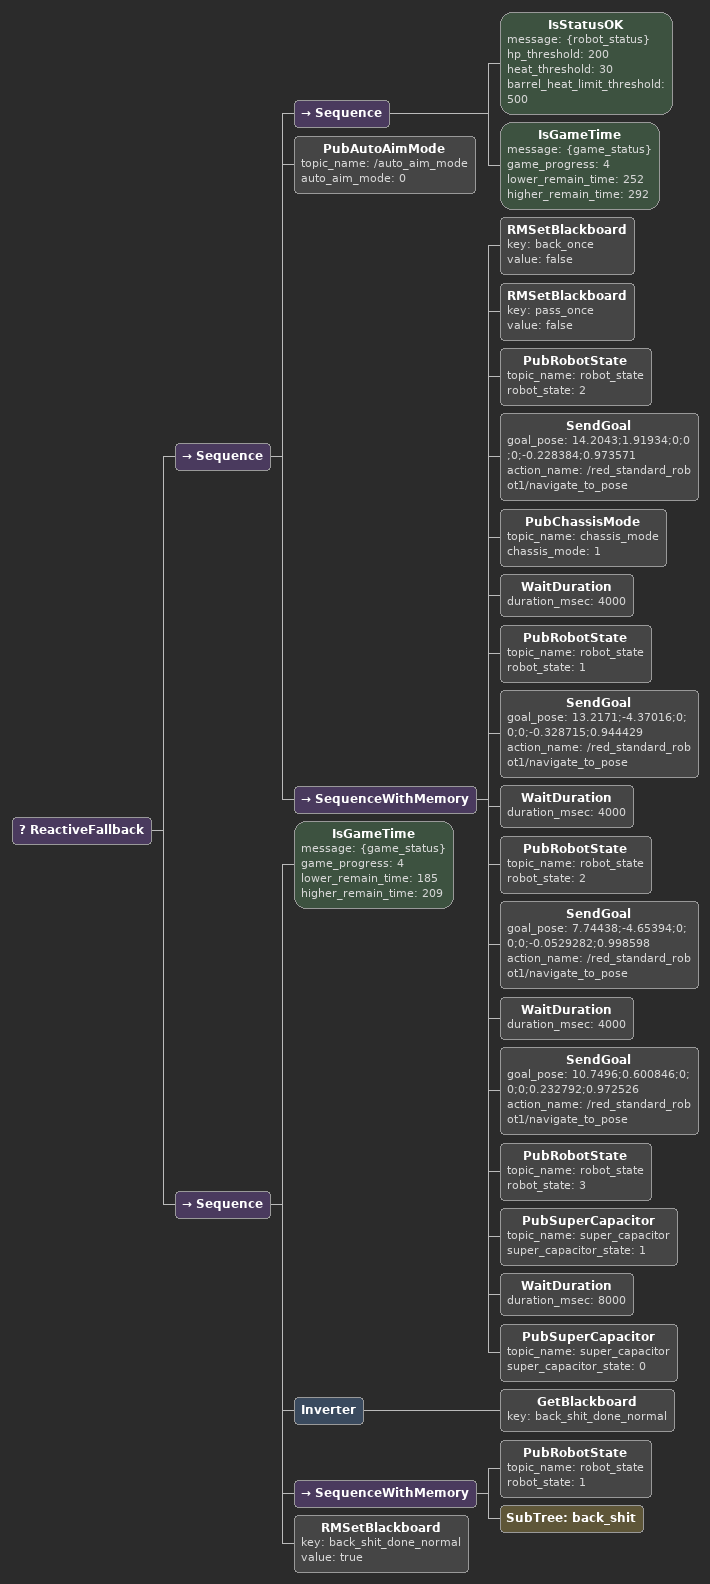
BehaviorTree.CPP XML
<ReactiveFallback>
  <Sequence>
    <Sequence>
      <IsStatusOK message="{robot_status}" hp_threshold="200" heat_threshold="30" barrel_heat_limit_threshold="500"/>
      <IsGameTime message="{game_status}" game_progress="4" lower_remain_time="252" higher_remain_time="292"/>
    </Sequence>
    <PubAutoAimMode topic_name="/auto_aim_mode" auto_aim_mode="0"/>
    <SequenceWithMemory>
      <RMSetBlackboard key="back_once" value="false"/>
      <RMSetBlackboard key="pass_once" value="false"/>
      <PubRobotState topic_name="robot_state" robot_state="2"/>
      <SendGoal goal_pose="14.2043;1.91934;0;0;0;-0.228384;0.973571" action_name="/red_standard_robot1/navigate_to_pose"/>
      <PubChassisMode topic_name="chassis_mode" chassis_mode="1"/>
      <WaitDuration duration_msec="4000"/>
      <PubRobotState topic_name="robot_state" robot_state="1"/>
      <SendGoal goal_pose="13.2171;-4.37016;0;0;0;-0.328715;0.944429" action_name="/red_standard_robot1/navigate_to_pose"/>
      <WaitDuration duration_msec="4000"/>
      <PubRobotState topic_name="robot_state" robot_state="2"/>
      <SendGoal goal_pose="7.74438;-4.65394;0;0;0;-0.0529282;0.998598" action_name="/red_standard_robot1/navigate_to_pose"/>
      <WaitDuration duration_msec="4000"/>
      <SendGoal goal_pose="10.7496;0.600846;0;0;0;0.232792;0.972526" action_name="/red_standard_robot1/navigate_to_pose"/>
      <PubRobotState topic_name="robot_state" robot_state="3"/>
      <PubSuperCapacitor topic_name="super_capacitor" super_capacitor_state="1"/>
      <WaitDuration duration_msec="8000"/>
      <PubSuperCapacitor topic_name="super_capacitor" super_capacitor_state="0"/>
    </SequenceWithMemory>
  </Sequence>
  <Sequence>
    <IsGameTime message="{game_status}" game_progress="4" lower_remain_time="185" higher_remain_time="209"/>
    <Inverter>
      <GetBlackboard key="back_shit_done_normal"/>
    </Inverter>
    <SequenceWithMemory>
      <PubRobotState topic_name="robot_state" robot_state="1"/>
      <SubTree ID="back_shit"/>
    </SequenceWithMemory>
    <RMSetBlackboard key="back_shit_done_normal" value="true"/>
  </Sequence>
</ReactiveFallback>
